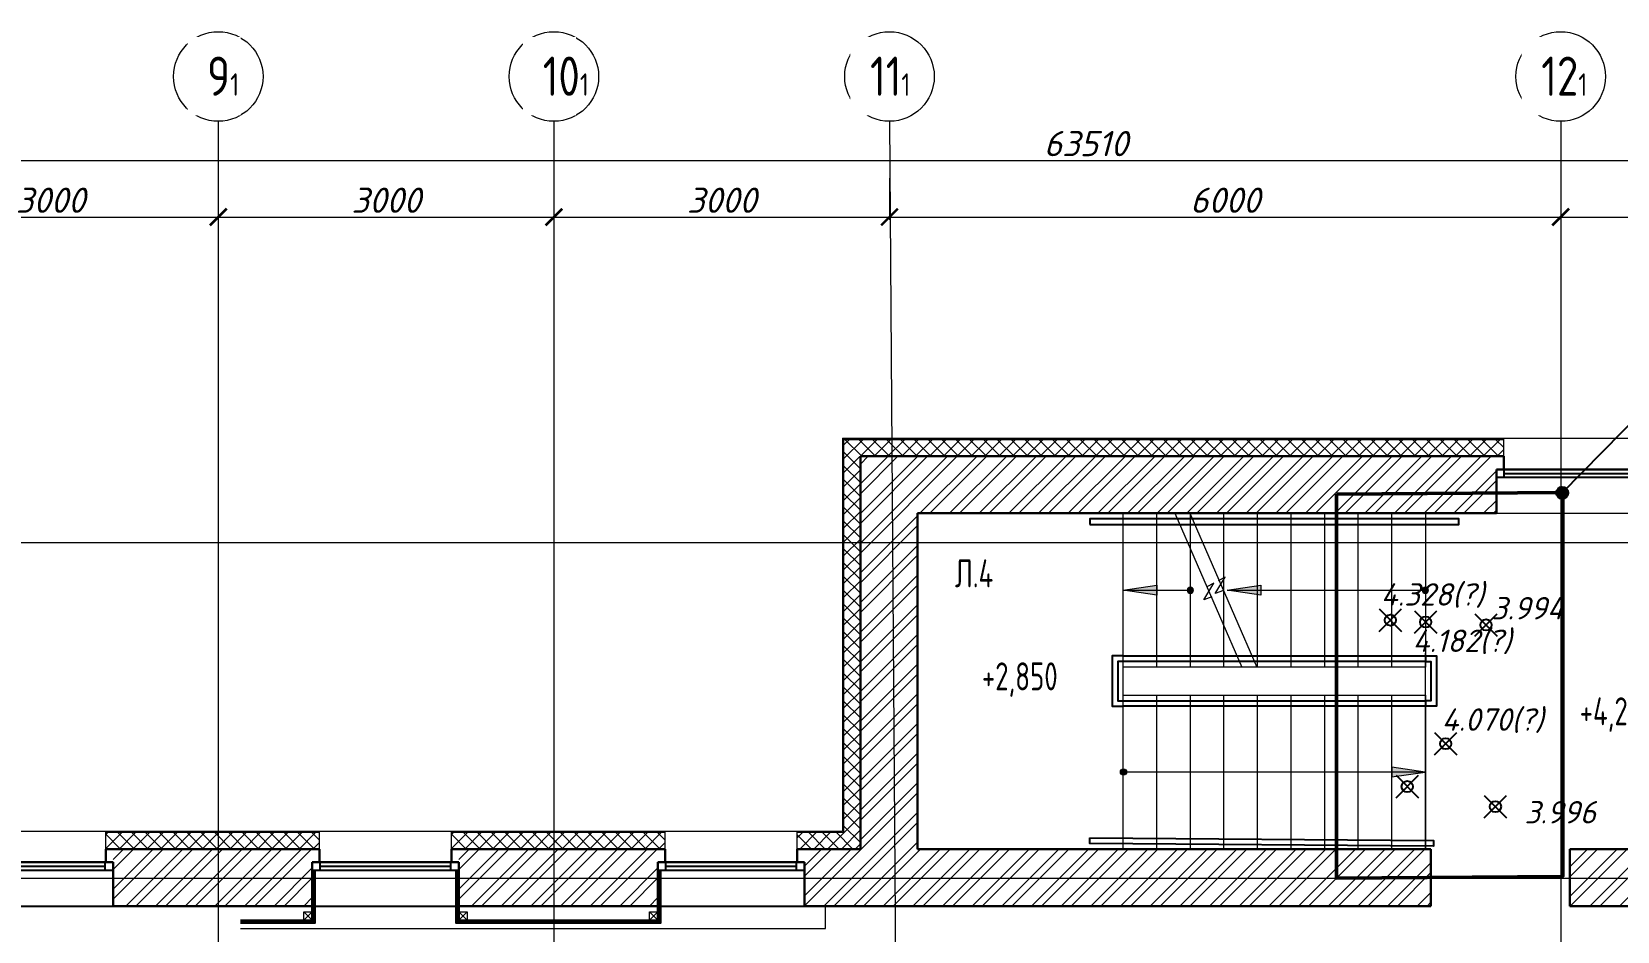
# Model space of a CAD drawing. Header units: millimetres. Extents: x -2 to 546, y 0 to 356.
# Drawn here: x 218.6 to 232.77, y 318.55 to 326.59 of the extents above; entities that cross this region are included whole.
import ezdxf
from ezdxf import colors
from ezdxf.entities.mleader import LeaderData, LeaderLine
from ezdxf.math import Vec2, Vec3

# ---------------------------------------------------------------- set-up
doc = ezdxf.new("R2010")
doc.units = ezdxf.units.MM
doc.header["$PDMODE"] = 35
doc.header["$PDSIZE"] = 0.1
doc.linetypes.add('CENTER', pattern=[2, 1.25, -0.25, 0.25, -0.25])
for name, color, linetype, lineweight in [('_0', 250, 'Continuous', 9), ('АР_Лестницы', 250, 'Continuous', 15), ('АР_Лестницы ограждение', 94, 'Continuous', 25), ('АР_Навесной фасад', 147, 'Continuous', 5), ('АР_Окна БЛОК', 250, 'Continuous', 13), ('АР_Оси', 195, 'Continuous', 9), ('АР_Оси размеры', 164, 'Continuous', 9), ('АР_Отметки', 250, 'Continuous', 15), ('АР_Подоконники', 163, 'Continuous', 9), ('АР_Сущ Несущая стена', 216, 'Continuous', 30), ('АР_Утеплитель', 250, 'Continuous', 9), ('АР_Штриховка кирпич', 250, 'Continuous', 9)]:
    doc.layers.add(name, color=color, linetype=linetype, lineweight=lineweight)
doc.layers.add('АР_новое окно', color=155, linetype='Continuous')
doc.layers.add('Пикет', color=7, linetype='Continuous')
doc.styles.add('ISOCPEUR', font='isocpeur.ttf', dxfattribs={"width": 0.7})
doc.styles.add('ГОСТ 2.304', font='isocpeur.ttf', dxfattribs={"width": 0.7})
doc.styles.add('Мой', font='isocpeui.ttf')
doc.dimstyles.new('Размер в модели', dxfattribs={"dimscale": 0.5, "dimtxt": 0.45, "dimasz": 0.3, "dimexe": 0.05, "dimexo": 0.05, "dimgap": 0.07, "dimtad": 1, "dimdec": 0, "dimlfac": 1000, "dimzin": 1, "dimdsep": 46, "dimtxsty": 'Мой', "dimblk": 'ARCHTICK', "dimcen": 0, "dimdle": 0.05, "dimclrd": 7, "dimclre": 7, "dimclrt": 7, "dimadec": 7, "dimazin": 0, "dimtfac": 1, "dimtdec": 0, "dimtmove": 0, "dimatfit": 3, "dimfxl": 1, "dimfxlon": 1, "dimtolj": 1, "dimtzin": 9, "dimlwd": 13, "dimlwe": -1, "dimarcsym": 1})

# ---------------------------------------------------------------- blocks, each defined once
blk = doc.blocks.new('*U133')
h = blk.add_hatch(color=256)
h.dxf.hatch_style = 1
edge = h.paths.add_edge_path()
edge.add_arc((0, 0), 27.6, 359.64, 719.64)
h = blk.add_hatch(color=256)
h.dxf.hatch_style = 1
h.paths.add_polyline_path([(2398, -44), (2398, 44), (2698, 0)])
blk.add_line((2698, 0), (0, 0))
blk.add_lwpolyline([(2398, 44), (2398, -44), (2698, 0), (2398, 44)])
blk.add_circle((0, 0), 27.6)
blk = doc.blocks.new('*U32')
at = {"layer": 'АР_новое окно', "lineweight": 20}
for p, q in [((0, 1310), (-70, 1310)), ((0, 0), (-70, 0))]:
    blk.add_line(p, q, dxfattribs=at)
at = {"layer": 'АР_новое окно'}
for p, q in [((-70, 1310), (-70, 0)), ((-70, 0), (-70, 1310)), ((0, 1310), (0, 0)), ((0, 1240), (-70, 1240)), ((-35, 1240), (-35, 70)), ((0, 70), (-70, 70))]:
    blk.add_line(p, q, dxfattribs=at)
blk = doc.blocks.new('_ArchTick')
at = {"color": 0, "linetype": 'ByBlock', "const_width": 0.15}
blk.add_lwpolyline([(-0.5, -0.5), (0.5, 0.5)], dxfattribs=at)
blk = doc.blocks.new('*D360')
at = {"layer": 'АР_Оси размеры', "color": 7, "ltscale": 100, "transparency": 16777216}
for p, q in [((217.266, 325.283), (217.266, 324.906)), ((220.266, 325.294), (220.266, 324.906))]:
    blk.add_line(p, q, dxfattribs=at)
at = {"layer": 'АР_Оси размеры', "color": 7, "lineweight": 13, "ltscale": 100, "transparency": 16777216}
blk.add_line((217.241, 324.931), (220.291, 324.931), dxfattribs=at)
at = {"layer": 'АР_Оси размеры', "color": 7, "linetype": 'ByBlock', "lineweight": 13, "transparency": 16777216, "xscale": 0.15, "yscale": 0.15, "zscale": 0.15, "rotation": 180}
blk.add_blockref('_ArchTick', (217.266, 324.931), dxfattribs=at)
at = {"layer": 'АР_Оси размеры', "color": 7, "linetype": 'ByBlock', "lineweight": 13, "transparency": 16777216, "xscale": 0.15, "yscale": 0.15, "zscale": 0.15}
blk.add_blockref('_ArchTick', (220.266, 324.931), dxfattribs=at)
at = {"layer": 'АР_Оси размеры', "color": 7, "transparency": 16777216, "insert": (218.766, 325.081), "char_height": 0.225, "attachment_point": 5, "style": 'Мой'}
blk.add_mtext('\\A1;3000', dxfattribs=at)
blk = doc.blocks.new('*D361')
at = {"layer": 'АР_Оси размеры', "color": 7, "ltscale": 100, "transparency": 16777216}
for p, q in [((220.266, 325.294), (220.266, 324.906)), ((223.266, 325.248), (223.266, 324.906))]:
    blk.add_line(p, q, dxfattribs=at)
at = {"layer": 'АР_Оси размеры', "color": 7, "lineweight": 13, "ltscale": 100, "transparency": 16777216}
blk.add_line((220.241, 324.931), (223.291, 324.931), dxfattribs=at)
at = {"layer": 'АР_Оси размеры', "color": 7, "linetype": 'ByBlock', "lineweight": 13, "transparency": 16777216, "xscale": 0.15, "yscale": 0.15, "zscale": 0.15, "rotation": 180}
blk.add_blockref('_ArchTick', (220.266, 324.931), dxfattribs=at)
at = {"layer": 'АР_Оси размеры', "color": 7, "linetype": 'ByBlock', "lineweight": 13, "transparency": 16777216, "xscale": 0.15, "yscale": 0.15, "zscale": 0.15}
blk.add_blockref('_ArchTick', (223.266, 324.931), dxfattribs=at)
at = {"layer": 'АР_Оси размеры', "color": 7, "transparency": 16777216, "insert": (221.766, 325.081), "char_height": 0.225, "attachment_point": 5, "style": 'Мой'}
blk.add_mtext('\\A1;3000', dxfattribs=at)
blk = doc.blocks.new('*D362')
at = {"layer": 'АР_Оси размеры', "color": 7, "ltscale": 100, "transparency": 16777216}
for p, q in [((223.266, 325.248), (223.266, 324.906)), ((226.266, 325.248), (226.266, 324.906))]:
    blk.add_line(p, q, dxfattribs=at)
at = {"layer": 'АР_Оси размеры', "color": 7, "lineweight": 13, "ltscale": 100, "transparency": 16777216}
blk.add_line((223.241, 324.931), (226.291, 324.931), dxfattribs=at)
at = {"layer": 'АР_Оси размеры', "color": 7, "linetype": 'ByBlock', "lineweight": 13, "transparency": 16777216, "xscale": 0.15, "yscale": 0.15, "zscale": 0.15, "rotation": 180}
blk.add_blockref('_ArchTick', (223.266, 324.931), dxfattribs=at)
at = {"layer": 'АР_Оси размеры', "color": 7, "linetype": 'ByBlock', "lineweight": 13, "transparency": 16777216, "xscale": 0.15, "yscale": 0.15, "zscale": 0.15}
blk.add_blockref('_ArchTick', (226.266, 324.931), dxfattribs=at)
at = {"layer": 'АР_Оси размеры', "color": 7, "transparency": 16777216, "insert": (224.766, 325.081), "char_height": 0.225, "attachment_point": 5, "style": 'Мой'}
blk.add_mtext('\\A1;3000', dxfattribs=at)
blk = doc.blocks.new('*D363')
at = {"layer": 'АР_Оси размеры', "color": 7, "ltscale": 100, "transparency": 16777216}
for p, q in [((226.266, 325.279), (226.266, 324.906)), ((232.266, 325.399), (232.266, 324.906))]:
    blk.add_line(p, q, dxfattribs=at)
at = {"layer": 'АР_Оси размеры', "color": 7, "lineweight": 13, "ltscale": 100, "transparency": 16777216}
blk.add_line((226.241, 324.931), (232.291, 324.931), dxfattribs=at)
at = {"layer": 'АР_Оси размеры', "color": 7, "linetype": 'ByBlock', "lineweight": 13, "transparency": 16777216, "xscale": 0.15, "yscale": 0.15, "zscale": 0.15, "rotation": 180}
blk.add_blockref('_ArchTick', (226.266, 324.931), dxfattribs=at)
at = {"layer": 'АР_Оси размеры', "color": 7, "linetype": 'ByBlock', "lineweight": 13, "transparency": 16777216, "xscale": 0.15, "yscale": 0.15, "zscale": 0.15}
blk.add_blockref('_ArchTick', (232.266, 324.931), dxfattribs=at)
at = {"layer": 'АР_Оси размеры', "color": 7, "transparency": 16777216, "insert": (229.266, 325.081), "char_height": 0.225, "attachment_point": 5, "style": 'Мой'}
blk.add_mtext('\\A1;6000', dxfattribs=at)
blk = doc.blocks.new('*D364')
at = {"layer": 'АР_Оси размеры', "color": 7, "ltscale": 100, "transparency": 16777216}
for p, q in [((238.266, 325.431), (238.266, 324.906)), ((232.266, 325.367), (232.266, 324.906))]:
    blk.add_line(p, q, dxfattribs=at)
at = {"layer": 'АР_Оси размеры', "color": 7, "lineweight": 13, "ltscale": 100, "transparency": 16777216}
blk.add_line((232.241, 324.931), (238.291, 324.931), dxfattribs=at)
at = {"layer": 'АР_Оси размеры', "color": 7, "linetype": 'ByBlock', "lineweight": 13, "transparency": 16777216, "xscale": 0.15, "yscale": 0.15, "zscale": 0.15, "rotation": 180}
blk.add_blockref('_ArchTick', (232.266, 324.931), dxfattribs=at)
at = {"layer": 'АР_Оси размеры', "color": 7, "linetype": 'ByBlock', "lineweight": 13, "transparency": 16777216, "xscale": 0.15, "yscale": 0.15, "zscale": 0.15}
blk.add_blockref('_ArchTick', (238.266, 324.931), dxfattribs=at)
at = {"layer": 'АР_Оси размеры', "color": 7, "transparency": 16777216, "insert": (235.266, 325.081), "char_height": 0.225, "attachment_point": 5, "style": 'Мой'}
blk.add_mtext('\\A1;6000', dxfattribs=at)
blk = doc.blocks.new('*D370')
at = {"layer": 'АР_Оси размеры', "color": 7, "lineweight": 13, "ltscale": 100, "transparency": 16777216}
blk.add_line((196.241, 325.437), (259.801, 325.437), dxfattribs=at)
at = {"layer": 'АР_Оси размеры', "color": 7, "ltscale": 100, "transparency": 16777216}
for p, q in [((196.266, 325.462), (196.266, 325.462)), ((259.776, 325.462), (259.776, 325.462))]:
    blk.add_line(p, q, dxfattribs=at)
at = {"layer": 'АР_Оси размеры', "color": 7, "linetype": 'ByBlock', "lineweight": 13, "transparency": 16777216, "xscale": 0.15, "yscale": 0.15, "zscale": 0.15, "rotation": 180}
blk.add_blockref('_ArchTick', (196.266, 325.437), dxfattribs=at)
at = {"layer": 'АР_Оси размеры', "color": 7, "linetype": 'ByBlock', "lineweight": 13, "transparency": 16777216, "xscale": 0.15, "yscale": 0.15, "zscale": 0.15}
blk.add_blockref('_ArchTick', (259.776, 325.437), dxfattribs=at)
at = {"layer": 'АР_Оси размеры', "color": 7, "transparency": 16777216, "insert": (228.021, 325.587), "char_height": 0.225, "attachment_point": 5, "style": 'Мой'}
blk.add_mtext('\\A1;63510', dxfattribs=at)
blk = doc.blocks.new('_DotSmall')
at = {"color": 0, "linetype": 'ByBlock', "const_width": 0.5}
blk.add_lwpolyline([(-0.0625, 0, 1), (0.0625, 0, 1)], format="xyb", close=True, dxfattribs=at)
blk = doc.blocks.new('A$Ce02d65bd')
at = {"ltscale": 100}
for points in [[(0, 0), (0, 75), (75, 75), (75, 0), (0, 0)], [(0, 0), (75, 75)], [(0, 75), (75, 0)]]:
    blk.add_lwpolyline(points, dxfattribs=at)
blk = doc.blocks.new('*U132')
h = blk.add_hatch(color=256)
h.dxf.hatch_style = 1
edge = h.paths.add_edge_path()
edge.add_arc((0, 0), 27.6, 359.64, 719.64)
h = blk.add_hatch(color=256)
h.dxf.hatch_style = 1
h.paths.add_polyline_path([(1472, -44), (1472, 44), (1772, 0)])
blk.add_line((1772, 0), (0, 0))
blk.add_lwpolyline([(1472, 44), (1472, -44), (1772, 0), (1472, 44)])
blk.add_circle((0, 0), 27.6)
blk = doc.blocks.new('*U139')
h = blk.add_hatch(color=256)
h.dxf.hatch_style = 1
edge = h.paths.add_edge_path()
edge.add_arc((0, 0), 27.6, 359.64, 719.64)
h = blk.add_hatch(color=256)
h.dxf.hatch_style = 1
h.paths.add_polyline_path([(300, -44), (300, 44), (600, 0)])
blk.add_line((600, 0), (0, 0))
blk.add_lwpolyline([(300, 44), (300, -44), (600, 0), (300, 44)])
blk.add_circle((0, 0), 27.6)
blk = doc.blocks.new('прпр')
at = {"layer": 'АР_Утеплитель', "ltscale": 100}
h = blk.add_hatch(dxfattribs=at)
h.set_pattern_fill('ANSI37', color=256, scale=0.7)
h.set_pattern_definition([(45, (-746.61394, 358.686325), (-0.061871843, 0.061871843), []), (135, (-746.61394, 358.686325), (-0.061871843, -0.061871843), [])])
h.paths.add_polyline_path([(231.756, 322.7942), (226.006, 322.7942), (226.006, 319.2842), (225.441, 319.2842), (225.441, 319.4342), (225.856, 319.4342), (225.856, 322.9442), (231.756, 322.9442)])
h = blk.add_hatch(dxfattribs=at)
h.set_pattern_fill('ANSI37', color=256, scale=0.7)
h.set_pattern_definition([(45, (-757.19894, 355.176325), (-0.061871843, 0.061871843), []), (135, (-757.19894, 355.176325), (-0.061871843, -0.061871843), [])])
h.paths.add_polyline_path([(221.171, 319.2842), (219.261, 319.2842), (219.261, 319.4342), (221.171, 319.4342)])
h = blk.add_hatch(dxfattribs=at)
h.set_pattern_fill('ANSI37', color=256, scale=0.7)
h.set_pattern_definition([(45, (-754.10894, 355.176325), (-0.061871843, 0.061871843), []), (135, (-754.10894, 355.176325), (-0.061871843, -0.061871843), [])])
h.paths.add_polyline_path([(224.261, 319.2842), (222.351, 319.2842), (222.351, 319.4342), (224.261, 319.4342)])
at = {"layer": 'АР_Штриховка кирпич', "ltscale": 100}
h = blk.add_hatch(dxfattribs=at)
h.set_pattern_fill('ANSI32', color=256, scale=0.5)
h.set_pattern_definition([(45, (-749.11362, 355.85036), (-0.13258252, 0.13258252), []), (45, (-749.02523, 355.85036), (-0.13258252, 0.13258252), [])])
h.paths.add_polyline_path([(231.691, 322.7942), (226.006, 322.7942), (226.006, 319.2842), (225.506, 319.2842), (225.506, 318.7742), (231.106, 318.7742), (231.106, 319.2842), (226.516, 319.2842), (226.516, 322.2842), (231.691, 322.2842)])
h = blk.add_hatch(dxfattribs=at)
h.set_pattern_fill('ANSI32', color=256, scale=0.5)
h.set_pattern_definition([(45, (-757.11659, 355.85036), (-0.13258252, 0.13258252), []), (45, (-757.0282, 355.85036), (-0.13258252, 0.13258252), [])])
h.paths.add_polyline_path([(235.6229, 320.3321), (235.5859, 320.3321)])
h.paths.add_polyline_path([(234.746, 318.7742), (234.746, 319.1653), (234.811, 319.1653), (234.811, 319.2842), (234.026, 319.2842), (234.026, 322.7942), (233.001, 322.7942), (233.001, 322.2842), (233.516, 322.2842), (233.516, 319.2842), (232.346, 319.2842), (232.346, 318.7742)])
h.paths.add_polyline_path([(237.166, 319.1653), (237.166, 318.7742), (239.366, 318.7742), (239.366, 319.2842), (237.101, 319.2842), (237.101, 319.1653)])
h = blk.add_hatch(dxfattribs=at)
h.set_pattern_fill('ANSI32', color=256, scale=0.5)
h.set_pattern_definition([(45, (-778.95362, 355.85036), (-0.13258252, 0.13258252), []), (45, (-778.86523, 355.85036), (-0.13258252, 0.13258252), [])])
h.paths.add_polyline_path([(221.106, 319.2842), (219.326, 319.2842), (219.326, 318.7742), (221.106, 318.7742)])
h = blk.add_hatch(dxfattribs=at)
h.set_pattern_fill('ANSI32', color=256, scale=0.5)
h.set_pattern_definition([(45, (-775.86362, 355.85036), (-0.13258252, 0.13258252), []), (45, (-775.77523, 355.85036), (-0.13258252, 0.13258252), [])])
h.paths.add_polyline_path([(224.196, 319.2842), (222.416, 319.2842), (222.416, 318.7742), (224.196, 318.7742)])
at = {"lineweight": 13, "ltscale": 500}
for points in [[(229.1484, 321.5379), (229.0769, 321.5114), (229.1661, 321.6583), (229.1035, 321.6264)], [(229.2502, 321.5932), (229.1786, 321.5666), (229.2679, 321.7135), (229.2052, 321.6817)]]:
    blk.add_lwpolyline(points, dxfattribs=at)
for points in [[(220.466, 318.6234), (221.131, 318.6234), (221.131, 319.0953)], [(220.466, 318.6359), (221.1185, 318.6359), (221.1185, 319.0953)], [(222.391, 319.0953), (222.391, 318.6234), (224.221, 318.6234), (224.221, 319.0953)], [(222.4035, 319.0953), (222.4035, 318.6359), (224.2085, 318.6359), (224.2085, 319.0953)], [(222.416, 319.1653), (222.416, 318.6484), (224.196, 318.6484), (224.196, 319.0263)], [(220.466, 318.6484), (221.106, 318.6484), (221.106, 319.0263)]]:
    blk.add_lwpolyline(points)
at = {"layer": 'АР_Лестницы', "color": 18, "ltscale": 100, "true_color": 0x000000}
for p, q in [((228.656, 320.9092), (228.656, 322.2842)), ((228.8165, 322.2842), (229.4165, 320.9092)), ((228.9493, 322.2842), (229.5493, 320.9092)), ((228.956, 320.9092), (228.956, 322.2842)), ((229.256, 320.9092), (229.256, 322.2842)), ((229.556, 320.9092), (229.556, 322.2842)), ((229.856, 320.9092), (229.856, 322.2842)), ((230.156, 320.9092), (230.156, 322.2842)), ((230.456, 320.9092), (230.456, 322.2842)), ((230.756, 320.9092), (230.756, 322.2842)), ((228.356, 320.5342), (228.356, 321.0342)), ((231.056, 320.5342), (231.056, 321.0342)), ((228.356, 320.6592), (231.056, 320.6592)), ((228.356, 319.2842), (228.356, 320.6592)), ((228.656, 319.2842), (228.656, 320.6592)), ((228.956, 319.2842), (228.956, 320.6592)), ((229.256, 319.2842), (229.256, 320.6592)), ((229.556, 319.2842), (229.556, 320.6592)), ((229.856, 319.2842), (229.856, 320.6592)), ((230.156, 319.2842), (230.156, 320.6592)), ((230.456, 319.2842), (230.456, 320.6592)), ((230.756, 319.2842), (230.756, 320.6592)), ((231.056, 320.6592), (231.056, 319.2842)), ((231.056, 319.2842), (231.056, 320.5342)), ((231.056, 319.2842), (228.356, 319.2842))]:
    blk.add_line(p, q, dxfattribs=at)
at = {"layer": 'АР_Лестницы', "ltscale": 100}
blk.add_lwpolyline([(228.356, 322.2842), (231.056, 322.2842), (231.056, 320.9092), (228.356, 320.9092)], close=True, dxfattribs=at)
at = {"layer": 'АР_Лестницы ограждение', "color": 18, "ltscale": 100, "true_color": 0x000000}
for points in [[(228.0573, 322.1842), (231.356, 322.1842), (231.356, 322.2335), (228.0573, 322.2335)], [(228.0573, 319.3842), (231.1287, 319.3595), (231.1287, 319.3102), (228.0573, 319.3348)]]:
    blk.add_lwpolyline(points, close=True, dxfattribs=at)
for points in [[(228.356, 321.0088), (228.2557, 321.0088), (228.2557, 320.5598), (228.356, 320.5598)], [(228.356, 320.9594), (228.3057, 320.9594), (228.3057, 320.6092), (228.3605, 320.6092)], [(231.056, 321.0094), (231.056, 320.9594), (228.356, 320.9594)], [(228.356, 321.0088), (231.056, 321.0088)], [(231.056, 321.0088), (231.1563, 321.0088), (231.1563, 320.5598), (231.056, 320.5598)], [(231.056, 320.9594), (231.1063, 320.9594), (231.1063, 320.6092), (231.056, 320.6092)], [(231.056, 320.6098), (231.056, 320.5598), (228.356, 320.5598)], [(228.356, 320.6092), (231.056, 320.6092)]]:
    blk.add_lwpolyline(points, dxfattribs=at)
at = {"layer": 'АР_Навесной фасад', "ltscale": 100}
for p, q in [((225.846, 322.9542), (225.846, 319.4442)), ((225.856, 322.9442), (225.856, 319.4342)), ((217.686, 319.4442), (225.846, 319.4442)), ((219.261, 319.4342), (221.171, 319.4342)), ((222.351, 319.4342), (224.261, 319.4342)), ((225.441, 319.4342), (225.856, 319.4342))]:
    blk.add_line(p, q, dxfattribs=at)
at = {"layer": 'АР_Навесной фасад', "color": 18, "ltscale": 100, "true_color": 0x000000}
for points in [[(225.846, 322.9542), (234.186, 322.9542)], [(225.856, 322.9442), (231.756, 322.9442)], [(231.756, 322.7942), (231.756, 322.9542)], [(219.261, 319.2842), (219.261, 319.4442)], [(221.171, 319.2842), (221.171, 319.4442)], [(222.351, 319.2842), (222.351, 319.4442)], [(224.261, 319.2842), (224.261, 319.4442)], [(225.441, 319.2842), (225.441, 319.4442)]]:
    blk.add_lwpolyline(points, dxfattribs=at)
at = {"layer": 'АР_новое окно'}
for p, q in [((218.016, 318.7742), (219.326, 318.7742)), ((221.106, 318.7742), (222.416, 318.7742)), ((224.196, 318.7742), (225.506, 318.7742))]:
    blk.add_line(p, q, dxfattribs=at)
at = {"layer": 'АР_Окна БЛОК', "lineweight": 15, "ltscale": 100}
blk.add_line((231.691, 322.2842), (233.001, 322.2842), dxfattribs=at)
at = {"layer": 'АР_Оси', "linetype": 'CENTER', "ltscale": 1000}
for p, q in [((220.266, 325.7866), (220.266, 266.478)), ((223.266, 325.7866), (223.266, 270.0543)), ((226.266, 325.7866), (226.666, 270.0543)), ((232.266, 325.7866), (232.266, 270.0543)), ((190.1323, 322.0242), (273.3107, 322.0242)), ((190.1323, 319.0242), (273.3107, 319.0242))]:
    blk.add_line(p, q, dxfattribs=at)
at = {"layer": 'АР_Оси', "ltscale": 0.5}
for centre in [(220.266, 326.1866), (223.266, 326.1866), (226.266, 326.1866), (232.266, 326.1866)]:
    blk.add_circle(centre, 0.4, dxfattribs=at)
at = {"layer": 'АР_Подоконники', "ltscale": 100}
for p, q in [((225.6951, 318.5742), (225.6951, 318.7742)), ((220.466, 318.5742), (225.6951, 318.5742))]:
    blk.add_line(p, q, dxfattribs=at)
at = {"layer": 'АР_Сущ Несущая стена', "color": 7, "ltscale": 100}
for p, q in [((226.006, 322.7942), (231.756, 322.7942)), ((226.006, 322.7942), (226.006, 319.2842)), ((231.756, 322.6753), (231.756, 322.7942)), ((231.691, 322.6753), (231.691, 322.2842)), ((231.691, 322.6753), (231.756, 322.6753)), ((226.516, 322.2842), (231.691, 322.2842)), ((226.516, 322.2842), (226.516, 319.2842)), ((219.261, 319.2842), (221.171, 319.2842)), ((219.261, 319.1653), (219.261, 319.2842)), ((221.171, 319.1653), (221.171, 319.2842)), ((222.351, 319.2842), (224.261, 319.2842)), ((222.351, 319.1653), (222.351, 319.2842)), ((224.261, 319.1653), (224.261, 319.2842)), ((225.441, 319.2842), (226.006, 319.2842)), ((225.441, 319.1653), (225.441, 319.2842)), ((226.516, 319.2842), (231.106, 319.2842)), ((231.106, 319.2842), (231.106, 318.7742)), ((232.346, 319.2842), (233.516, 319.2842)), ((232.346, 319.2842), (232.346, 318.7742)), ((219.261, 319.1653), (219.326, 319.1653)), ((219.326, 319.1653), (219.326, 318.7742)), ((221.106, 319.1653), (221.106, 318.7742)), ((221.106, 319.1653), (221.171, 319.1653)), ((222.351, 319.1653), (222.416, 319.1653)), ((222.416, 319.1653), (222.416, 318.7742)), ((224.196, 319.1653), (224.196, 318.7742)), ((224.196, 319.1653), (224.261, 319.1653)), ((225.441, 319.1653), (225.506, 319.1653)), ((225.506, 319.1653), (225.506, 318.7742)), ((219.326, 318.7742), (221.106, 318.7742)), ((222.416, 318.7742), (224.196, 318.7742)), ((225.506, 318.7742), (231.106, 318.7742)), ((232.346, 318.7742), (234.746, 318.7742))]:
    blk.add_line(p, q, dxfattribs=at)
at = {"layer": 'АР_Сущ Несущая стена', "color": 7, "lineweight": 15, "ltscale": 100}
for p, q in [((231.691, 322.6753), (233.001, 322.6753)), ((218.016, 319.1653), (219.326, 319.1653)), ((221.106, 319.1653), (222.416, 319.1653)), ((224.196, 319.1653), (225.506, 319.1653))]:
    blk.add_line(p, q, dxfattribs=at)
at = {"layer": '_0', "color": 1, "lineweight": -3, "ltscale": 500, "xscale": 0.001, "yscale": 0.001, "zscale": 0.001}
for p in [(221.031, 318.6484), (222.416, 318.6484), (224.121, 318.6484)]:
    blk.add_blockref('A$Ce02d65bd', p, dxfattribs=at)
at = {"layer": 'АР_Лестницы', "ltscale": 100, "yscale": 0.001, "zscale": 0.001}
for name, p, xscale in [('*U139', (228.956, 321.5967), -0.001), ('*U132', (231.056, 321.5967), -0.001), ('*U133', (228.3577, 319.9717), 0.001)]:
    blk.add_blockref(name, p, dxfattribs=dict(at, xscale=xscale))
at = {"layer": 'АР_новое окно', "xscale": -0.001, "yscale": 0.001, "zscale": 0.001, "rotation": 89.99999999999993}
for p in [(233.001, 322.6053), (219.326, 319.0953), (222.416, 319.0953), (225.506, 319.0953)]:
    blk.add_blockref('*U32', p, dxfattribs=at)
at = {"layer": 'АР_Оси размеры', "ltscale": 100}
for base, p1, p2, picture, middle in [((259.776, 325.4366), (196.266, 325.4366), (259.776, 325.4366), '*D370', (228.021, 325.5868)), ((232.266, 324.9313), (226.266, 325.3041), (232.266, 325.4236), '*D363', (229.266, 325.0814)), ((238.266, 324.9313), (232.266, 325.3925), (238.266, 325.4669), '*D364', (235.266, 325.0814)), ((220.266, 324.9313), (217.266, 325.3076), (220.266, 325.3191), '*D360', (218.766, 325.0814)), ((223.266, 324.9313), (220.266, 325.3191), (223.266, 325.2729), '*D361', (221.766, 325.0814)), ((226.266, 324.9313), (223.266, 325.2729), (226.266, 325.273), '*D362', (224.766, 325.0814))]:
    dim = blk.add_linear_dim(base=base, p1=p1, p2=p2, dimstyle='Размер в модели', dxfattribs=at)
    dim.commit()
    dim.dimension.update_dxf_attribs({"geometry": picture, "text_midpoint": middle})
at = {"layer": 'АР_Отметки'}
ml = blk.add_multileader_mtext('Standard', dxfattribs=at)
ml.set_content('Л.4', color=256, style='ISOCPEUR')
ml.set_leader_properties(color=256, linetype='Continuous', lineweight=-1)
ml.set_arrow_properties(name='DOTSMALL')
ml.build(insert=Vec2(0, 0))
ml.multileader.update_dxf_attribs({"has_text_frame": 1, "text_left_attachment_type": 4, "text_right_attachment_type": 4, "dogleg_length": 100, "arrow_head_size": 0.18})
ctx = ml.context
ctx.base_point, ctx.char_height, ctx.arrow_head_size, ctx.landing_gap_size, ctx.plane_origin = Vec3(147349.9034, 168749.0666), 0.25, 0.18, 0.05, Vec3(254.9196, 309.402)
ctx.left_attachment, ctx.right_attachment = 4, 4
notes = []
notes.append((ctx, [(0, (0, 0, 0), (0, 0), (1, 0), 1, [])]))
ctx.mtext.insert, ctx.mtext.width, ctx.mtext.line_spacing_style, ctx.mtext.flow_direction = Vec3(226.8511, 321.8721), 0.852697, 2, 5
ml = blk.add_multileader_mtext('Standard', dxfattribs=at)
ml.set_content('Л.4', color=256, style='ISOCPEUR')
ml.set_leader_properties(color=256, linetype='Continuous', lineweight=-1)
ml.set_arrow_properties(name='DOTSMALL')
ml.build(insert=Vec2(0, 0))
ml.multileader.update_dxf_attribs({"has_text_frame": 1, "text_left_attachment_type": 4, "text_right_attachment_type": 4, "dogleg_length": 100, "arrow_head_size": 0.18})
ctx = ml.context
ctx.base_point, ctx.char_height, ctx.arrow_head_size, ctx.landing_gap_size, ctx.plane_origin = Vec3(147485.2159, 168748.814), 0.25, 0.18, 0.05, Vec3(390.2341, 309.1284)
ctx.left_attachment, ctx.right_attachment = 4, 4
notes.append((ctx, [(0, (0, 0, 0), (0, 0), (1, 0), 1, [])]))
ctx.mtext.insert, ctx.mtext.width, ctx.mtext.line_spacing_style, ctx.mtext.flow_direction = Vec3(362.1637, 321.6194), 0.852697, 2, 5
ml = blk.add_multileader_mtext('Standard', dxfattribs=at)
ml.set_content('Л.4', color=256, style='ISOCPEUR')
ml.set_leader_properties(color=256, linetype='Continuous', lineweight=-1)
ml.set_arrow_properties(name='DOTSMALL')
ml.build(insert=Vec2(0, 0))
ml.multileader.update_dxf_attribs({"has_text_frame": 1, "text_left_attachment_type": 4, "text_right_attachment_type": 4, "dogleg_length": 100, "arrow_head_size": 0.18})
ctx = ml.context
ctx.base_point, ctx.char_height, ctx.arrow_head_size, ctx.landing_gap_size, ctx.plane_origin = Vec3(147622.5144, 168748.553), 0.25, 0.18, 0.05, Vec3(526.7959, 309.402)
ctx.left_attachment, ctx.right_attachment = 4, 4
notes.append((ctx, [(0, (0, 0, 0), (0, 0), (1, 0), 1, [])]))
ctx.mtext.insert, ctx.mtext.width, ctx.mtext.line_spacing_style, ctx.mtext.flow_direction = Vec3(499.4622, 321.3584), 0.852697, 2, 5
ml = blk.add_multileader_mtext('Standard', dxfattribs=at)
ml.set_content('+2,850', color=256, style='ISOCPEUR')
ml.set_leader_properties(color=256, linetype='Continuous', lineweight=-1)
ml.set_arrow_properties(name='DOTSMALL')
ml.build(insert=Vec2(0, 0))
ml.multileader.update_dxf_attribs({"has_text_frame": 1, "text_left_attachment_type": 4, "text_right_attachment_type": 4, "dogleg_length": 100, "arrow_head_size": 0.18})
ctx = ml.context
ctx.base_point, ctx.char_height, ctx.arrow_head_size, ctx.landing_gap_size, ctx.plane_origin = Vec3(147350.144, 168748.1462), 0.25, 0.18, 0.05, Vec3(227.6016, 321.5576)
ctx.left_attachment, ctx.right_attachment = 4, 4
notes.append((ctx, [(0, (0, 0, 0), (0, 0), (1, 0), 1, [])]))
ctx.mtext.insert, ctx.mtext.width, ctx.mtext.line_spacing_style, ctx.mtext.flow_direction = Vec3(227.0917, 320.9516), 0.852697, 2, 5
ml = blk.add_multileader_mtext('Standard', dxfattribs=at)
ml.set_content('+8,400', color=256, style='ISOCPEUR')
ml.set_leader_properties(color=256, linetype='Continuous', lineweight=-1)
ml.set_arrow_properties(name='DOTSMALL')
ml.build(insert=Vec2(0, 0))
ml.multileader.update_dxf_attribs({"has_text_frame": 1, "text_left_attachment_type": 4, "text_right_attachment_type": 4, "dogleg_length": 100, "arrow_head_size": 0.18})
ctx = ml.context
ctx.base_point, ctx.char_height, ctx.arrow_head_size, ctx.landing_gap_size, ctx.plane_origin = Vec3(147485.035, 168748.0566), 0.25, 0.18, 0.05, Vec3(362.476, 321.3317)
ctx.left_attachment, ctx.right_attachment = 4, 4
notes.append((ctx, [(0, (0, 0, 0), (0, 0), (1, 0), 1, [])]))
ctx.mtext.insert, ctx.mtext.width, ctx.mtext.line_spacing_style, ctx.mtext.flow_direction = Vec3(361.9827, 320.862), 0.852697, 2, 5
ml = blk.add_multileader_mtext('Standard', dxfattribs=at)
ml.set_content('+7,050', color=256, style='ISOCPEUR')
ml.set_leader_properties(color=256, linetype='Continuous', lineweight=-1)
ml.set_arrow_properties(name='DOTSMALL')
ml.build(insert=Vec2(0, 0))
ml.multileader.update_dxf_attribs({"has_text_frame": 1, "text_left_attachment_type": 4, "text_right_attachment_type": 4, "dogleg_length": 100, "arrow_head_size": 0.18})
ctx = ml.context
ctx.base_point, ctx.char_height, ctx.arrow_head_size, ctx.landing_gap_size, ctx.plane_origin = Vec3(147490.3292, 168747.9848), 0.25, 0.18, 0.05, Vec3(367.1456, 319.1893)
ctx.left_attachment, ctx.right_attachment = 4, 4
notes.append((ctx, [(0, (0, 0, 0), (0, 0), (1, 0), 1, [])]))
ctx.mtext.insert, ctx.mtext.width, ctx.mtext.line_spacing_style, ctx.mtext.flow_direction = Vec3(367.277, 320.7902), 0.852697, 2, 5
ml = blk.add_multileader_mtext('Standard', dxfattribs=at)
ml.set_content('+11,550', color=256, style='ISOCPEUR')
ml.set_leader_properties(color=256, linetype='Continuous', lineweight=-1)
ml.set_arrow_properties(name='DOTSMALL')
ml.build(insert=Vec2(0, 0))
ml.multileader.update_dxf_attribs({"has_text_frame": 1, "text_left_attachment_type": 4, "text_right_attachment_type": 4, "dogleg_length": 100, "arrow_head_size": 0.18})
ctx = ml.context
ctx.base_point, ctx.char_height, ctx.arrow_head_size, ctx.landing_gap_size, ctx.plane_origin = Vec3(147621.9099, 168747.9026), 0.25, 0.18, 0.05, Vec3(496.6465, 319.7835)
ctx.left_attachment, ctx.right_attachment = 4, 4
notes.append((ctx, [(0, (0, 0, 0), (0, 0), (1, 0), 1, [])]))
ctx.mtext.insert, ctx.mtext.width, ctx.mtext.line_spacing_style, ctx.mtext.flow_direction = Vec3(498.8577, 320.708), 0.852697, 2, 5
ml = blk.add_multileader_mtext('Standard', dxfattribs=at)
ml.set_content('+11,550', color=256, style='ISOCPEUR')
ml.set_leader_properties(color=256, linetype='Continuous', lineweight=-1)
ml.set_arrow_properties(name='DOTSMALL')
ml.build(insert=Vec2(0, 0))
ml.multileader.update_dxf_attribs({"has_text_frame": 1, "text_left_attachment_type": 4, "text_right_attachment_type": 4, "dogleg_length": 100, "arrow_head_size": 0.18})
ctx = ml.context
ctx.base_point, ctx.char_height, ctx.arrow_head_size, ctx.landing_gap_size, ctx.plane_origin = Vec3(147621.9099, 168747.9026), 0.25, 0.18, 0.05, Vec3(496.6465, 319.7835)
ctx.left_attachment, ctx.right_attachment = 4, 4
notes.append((ctx, [(0, (0, 0, 0), (0, 0), (1, 0), 1, [])]))
ctx.mtext.insert, ctx.mtext.width, ctx.mtext.line_spacing_style, ctx.mtext.flow_direction = Vec3(498.8577, 320.708), 0.852697, 2, 5
ml = blk.add_multileader_mtext('Standard', dxfattribs=at)
ml.set_content('+13,200', color=256, style='ISOCPEUR')
ml.set_leader_properties(color=256, linetype='Continuous', lineweight=-1)
ml.set_arrow_properties(name='DOTSMALL')
ml.build(insert=Vec2(0, 0))
ml.multileader.update_dxf_attribs({"has_text_frame": 1, "text_left_attachment_type": 4, "text_right_attachment_type": 4, "dogleg_length": 100, "arrow_head_size": 0.18})
ctx = ml.context
ctx.base_point, ctx.char_height, ctx.arrow_head_size, ctx.landing_gap_size, ctx.plane_origin = Vec3(147627.0658, 168747.8362), 0.25, 0.18, 0.05, Vec3(501.6465, 320.5285)
ctx.left_attachment, ctx.right_attachment = 4, 4
notes.append((ctx, [(0, (0, 0, 0), (0, 0), (1, 0), 1, [])]))
ctx.mtext.insert, ctx.mtext.width, ctx.mtext.line_spacing_style, ctx.mtext.flow_direction = Vec3(504.0135, 320.6416), 0.852697, 2, 5
ml = blk.add_multileader_mtext('Standard', dxfattribs=at)
ml.set_content('+4,200', color=256, style='ISOCPEUR')
ml.set_leader_properties(color=256, linetype='Continuous', lineweight=-1)
ml.set_arrow_properties(name='DOTSMALL')
ml.build(insert=Vec2(0, 0))
ml.multileader.update_dxf_attribs({"has_text_frame": 1, "text_left_attachment_type": 4, "text_right_attachment_type": 4, "dogleg_length": 100, "arrow_head_size": 0.18})
ctx = ml.context
ctx.base_point, ctx.char_height, ctx.arrow_head_size, ctx.landing_gap_size, ctx.plane_origin = Vec3(147355.4877, 168747.8341), 0.25, 0.18, 0.05, Vec3(232.304, 319.0387)
ctx.left_attachment, ctx.right_attachment = 4, 4
notes.append((ctx, [(0, (0, 0, 0), (0, 0), (1, 0), 1, [])]))
ctx.mtext.insert, ctx.mtext.width, ctx.mtext.line_spacing_style, ctx.mtext.flow_direction = Vec3(232.4354, 320.6396), 0.852697, 2, 5
ml = blk.add_multileader_mtext('Standard', dxfattribs=at)
ml.set_content('+13,340', color=256, style='ISOCPEUR')
ml.set_leader_properties(color=256, linetype='Continuous', lineweight=-1)
ml.set_arrow_properties(name='DOTSMALL')
ml.build(insert=Vec2(0, 0))
ml.multileader.update_dxf_attribs({"has_text_frame": 1, "text_left_attachment_type": 4, "text_right_attachment_type": 4, "dogleg_length": 100, "arrow_head_size": 0.18})
ctx = ml.context
ctx.base_point, ctx.char_height, ctx.arrow_head_size, ctx.landing_gap_size, ctx.plane_origin = Vec3(147626.95, 168746.2444), 0.25, 0.18, 0.05, Vec3(502.3289, 319.0113)
ctx.left_attachment, ctx.right_attachment = 4, 4
notes.append((ctx, [(0, (0, 0, 0), (0, 0), (1, 0), 1, [])]))
ctx.mtext.insert, ctx.mtext.width, ctx.mtext.line_spacing_style, ctx.mtext.flow_direction = Vec3(503.8977, 319.0498), 0.852697, 2, 5
ml = blk.add_multileader_mtext('Standard', dxfattribs=at)
ml.set_content('+2,100', color=256, style='ISOCPEUR')
ml.set_leader_properties(color=256, linetype='Continuous', lineweight=-1)
ml.set_arrow_properties(name='DOTSMALL')
ml.build(insert=Vec2(0, 0))
ml.multileader.update_dxf_attribs({"has_text_frame": 1, "text_left_attachment_type": 4, "text_right_attachment_type": 4, "dogleg_length": 100, "arrow_head_size": 0.18})
ctx = ml.context
ctx.base_point, ctx.char_height, ctx.arrow_head_size, ctx.landing_gap_size, ctx.plane_origin = Vec3(147381.6577, 168745.8522), 0.25, 0.18, 0.05, Vec3(252.7958, 312.5389)
ctx.left_attachment, ctx.right_attachment = 4, 4
notes.append((ctx, [(0, (0, 0, 0), (0, 0), (1, 0), 1, [])]))
ctx.mtext.insert, ctx.mtext.width, ctx.mtext.line_spacing_style, ctx.mtext.flow_direction = Vec3(258.6054, 318.6576), 0.852697, 2, 5
for ctx, leaders in notes:
    for number, flags, end, landing, length, lines in leaders:
        leader = LeaderData()
        leader.index, (leader.has_last_leader_line, leader.has_dogleg_vector, leader.attachment_direction) = number, flags
        leader.last_leader_point, leader.dogleg_vector, leader.dogleg_length = Vec3(end), Vec3(landing), length
        for number, points, colour, breaks in lines:
            line = LeaderLine()
            line.index, line.vertices, line.color, line.breaks = number, Vec3.list(points), colors.encode_raw_color(colour), breaks
            leader.lines.append(line)
        ctx.leaders.append(leader)
at = {"layer": 'АР_Оси', "char_height": 0.35, "width": 0.123867, "attachment_point": 1, "line_spacing_factor": 1.149209, "style": 'ГОСТ 2.304', "bg_fill": 2}
for s, insert in [('{\\W0.8;9\\H0.57143x;1}', (220.1662, 326.3644)), ('{\\W0.8;10\\H0.57143x;1}', (223.1662, 326.3644)), ('{\\W0.8;11\\H0.57143x;1}', (226.0919, 326.3644)), ('{\\W0.8;12\\H0.57143x;1}', (232.0919, 326.3644))]:
    blk.add_mtext(s, dxfattribs=dict(at, insert=insert))

msp = doc.modelspace()

# ---------------------------------------------------------------- block references
msp.add_blockref('прпр', (0, 0))

# ---------------------------------------------------------------- next in the draw order: hatches: boundary and pattern name
at = {"true_color": 0xf50000, "transparency": 33554636}
h = msp.add_hatch(color=1, dxfattribs=at)
h.dxf.hatch_style = 1
edge = h.paths.add_edge_path()
edge.add_arc((232.2799, 322.4665), 0.0539, 0, 360)

# ---------------------------------------------------------------- next in the draw order: linework, layer by layer
msp.add_lwpolyline([(232.2799, 322.4665), (233.1782, 323.3817), (236.8125, 323.3817)])
at = {"color": 6, "lineweight": 50}
msp.add_lwpolyline([(230.2616, 322.4553), (232.2846, 322.4698), (232.2846, 319.0386), (230.2616, 319.0242)], close=True, dxfattribs=at)
msp.add_circle((232.2799, 322.4665), 0.0539)
at = {"layer": 'Пикет', "color": 6}
for p in [(230.7432, 321.329, 4.328), (231.0582, 321.312, 4.182), (231.2372, 320.225, 4.07), (230.8941, 319.8426, 4.07)]:
    msp.add_point(p, dxfattribs=at)
at = {"layer": 'Пикет', "color": 1}
for p in [(231.5982, 321.287, 3.994), (231.6822, 319.663, 3.996)]:
    msp.add_point(p, dxfattribs=at)

# ---------------------------------------------------------------- next in the draw order: texts
at = {"layer": 'Пикет', "color": 5, "style": 'Мой'}
for s, p in [('4.328(?)', (230.6573, 321.4588, 4.328)), ('3.994', (231.6477, 321.3359, 3.994)), ('4.182(?)', (230.9418, 321.0449, 4.182)), ('4.070(?)', (231.2018, 320.3407, 4.07)), ('3.996', (231.942, 319.513, 3.996))]:
    msp.add_text(s, height=0.2, dxfattribs=at).set_placement(p)

doc.saveas('drawing.dxf')
